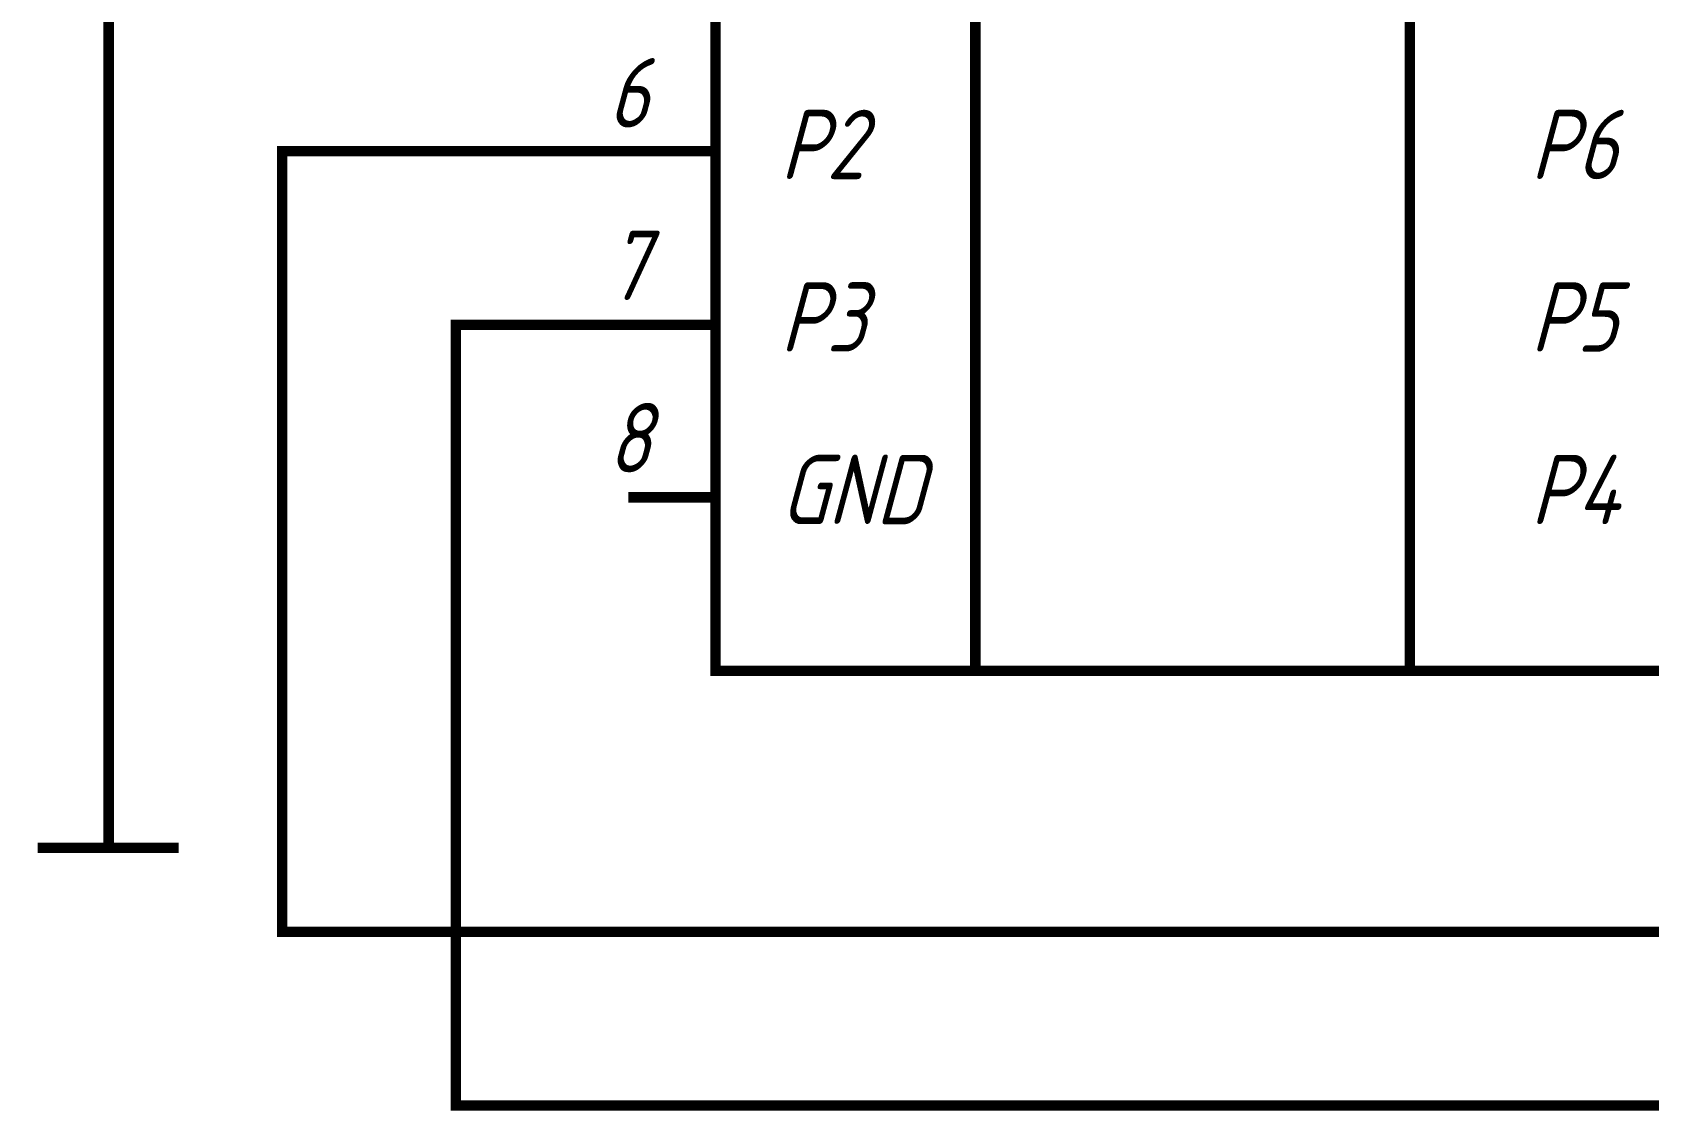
# Paper-space layout 'Layout1' of a CAD drawing. Extents: x -1 to 840, y -1 to 593.
# Drawn here: x 608.53 to 655.1, y 218.33 to 249.4 of the extents above; entities that cross this region are included whole.
import ezdxf

# ---------------------------------------------------------------- set-up
doc = ezdxf.new("R2010")
doc.units = 0
doc.header["$MEASUREMENT"] = 0
doc.layers.add('Sheet', color=255, linetype='CONTINUOUS')
doc.styles.add('GOST type A0', font='', dxfattribs={"oblique": 15, "height": 3.5})
doc.styles.get('GOST type A0').set_extended_font_data('GOST type A')

psp = doc.layouts.get("Layout1")

# ---------------------------------------------------------------- linework, layer by layer
at = {"layer": 'Sheet', "color": 7, "const_width": 0.3}
for points in [[(703.183, 285.99), (670.698, 285.99), (670.698, 223.483), (615.729, 223.483), (615.729, 245.976), (625.698, 245.976)], [(635.698, 275.986), (635.698, 231.001)], [(648.213, 275.986), (648.213, 231.001)], [(610.728, 231.001), (610.728, 260.981), (610.728, 265.983), (610.728, 270.985), (625.698, 270.985)], [(703.183, 270.985), (673.182, 270.985), (673.182, 218.481), (620.729, 218.481), (620.729, 240.974), (625.698, 240.974)], [(628.213, 245.976), (625.698, 245.976)], [(628.213, 240.974), (625.698, 240.974)], [(628.213, 236.003), (625.698, 236.003)], [(610.728, 231.001), (610.728, 225.906)], [(608.679, 225.906), (612.747, 225.906)]]:
    psp.add_lwpolyline(points, dxfattribs=at)
psp.add_lwpolyline([(628.213, 275.986), (655.698, 275.986), (655.698, 231.001), (628.213, 231.001), (628.213, 275.986)], close=True, dxfattribs=at)

# ---------------------------------------------------------------- texts
at = {"layer": 'Sheet', "color": 7, "style": 'GOST type A0', "oblique": 15}
for s, p in [('6', (625.107, 246.659)), ('P2', (630.076, 245.168)), ('P6', (651.692, 245.168)), ('7', (625.107, 241.688)), ('P3', (630.076, 240.197)), ('P5', (651.692, 240.197)), ('8', (625.107, 236.718)), ('GND', (630.076, 235.226)), ('P4', (651.692, 235.226))]:
    psp.add_text(s, height=2, dxfattribs=at).set_placement(p)

doc.saveas('drawing.dxf')
